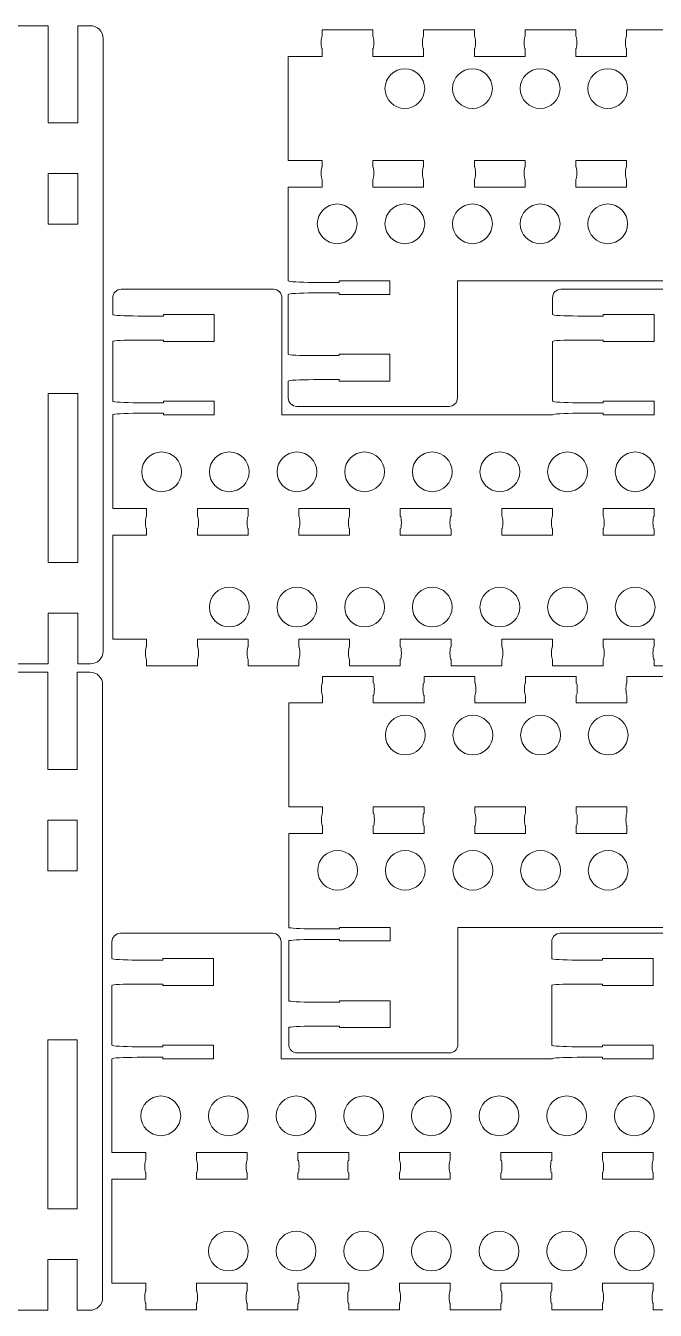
# Model space of a CAD drawing. Header units: inches. Extents: x 0.1 to 24.2, y 0.1 to 12.
# Drawn here: x 6.04 to 8.97, y 0.1 to 6.09 of the extents above; entities that cross this region are included whole.
import ezdxf

# ---------------------------------------------------------------- set-up
doc = ezdxf.new("R2010")
doc.units = ezdxf.units.IN
doc.header["$MEASUREMENT"] = 0
doc.layers.add('Visible', color=7, linetype='Continuous', lineweight=0)

msp = doc.modelspace()

# ---------------------------------------------------------------- linework, layer by layer
at = {"layer": 'Visible', "color": 1, "lineweight": 0, "true_color": 0xff0000}
for p, q in [((3.541, 6.086), (6.1409, 6.086)), ((6.1409, 5.633), (6.1409, 6.086)), ((6.2788, 5.633), (6.2788, 6.086)), ((6.2788, 6.086), (6.3379, 6.086)), ((7.4176, 6.037), (7.4176, 6.0666)), ((7.654, 6.0666), (7.4176, 6.0666)), ((7.654, 6.037), (7.654, 6.0666)), ((7.8903, 6.037), (7.8903, 6.0666)), ((8.1267, 6.0666), (7.8903, 6.0666)), ((8.1267, 6.037), (8.1267, 6.0666)), ((8.363, 6.037), (8.363, 6.0666)), ((8.5994, 6.0666), (8.363, 6.0666)), ((8.5994, 6.037), (8.5994, 6.0666)), ((8.8358, 6.037), (8.8358, 6.0666)), ((9.0721, 6.0666), (8.8358, 6.0666)), ((6.397, 3.1709), (6.397, 6.0269)), ((7.26, 5.9425), (7.26, 5.4579)), ((7.26, 5.9425), (7.4176, 5.9425)), ((7.4176, 5.9425), (7.4176, 5.9779)), ((7.654, 5.9425), (7.654, 5.9779)), ((7.654, 5.9425), (7.8903, 5.9425)), ((7.8903, 5.9425), (7.8903, 5.9779)), ((8.1267, 5.9425), (8.1267, 5.9779)), ((8.1267, 5.9425), (8.363, 5.9425)), ((8.363, 5.9425), (8.363, 5.9779)), ((8.5994, 5.9425), (8.5994, 5.9779)), ((8.5994, 5.9425), (8.8358, 5.9425)), ((8.8358, 5.9425), (8.8358, 5.9779)), ((6.1409, 5.633), (6.2788, 5.633)), ((7.26, 5.4579), (7.4176, 5.4579)), ((7.4176, 5.4284), (7.4176, 5.4579)), ((7.654, 5.4579), (7.8903, 5.4579)), ((7.654, 5.4284), (7.654, 5.4579)), ((7.8903, 5.4284), (7.8903, 5.4579)), ((8.1267, 5.4579), (8.363, 5.4579)), ((8.1267, 5.4284), (8.1267, 5.4579)), ((8.363, 5.4284), (8.363, 5.4579)), ((8.5994, 5.4579), (8.8358, 5.4579)), ((8.5994, 5.4284), (8.5994, 5.4579)), ((8.8358, 5.4284), (8.8358, 5.4579)), ((6.1409, 5.3966), (6.2788, 5.3966)), ((6.1409, 5.3966), (6.1409, 5.1603)), ((6.2788, 5.1603), (6.2788, 5.3966)), ((7.26, 5.3338), (7.26, 4.8966)), ((7.4176, 5.3338), (7.26, 5.3338)), ((7.4176, 5.3338), (7.4176, 5.3693)), ((7.654, 5.3338), (7.654, 5.3693)), ((7.8903, 5.3338), (7.654, 5.3338)), ((7.8903, 5.3338), (7.8903, 5.3693)), ((8.1267, 5.3338), (8.1267, 5.3693)), ((8.363, 5.3338), (8.1267, 5.3338)), ((8.363, 5.3338), (8.363, 5.3693)), ((8.5994, 5.3338), (8.5994, 5.3693)), ((8.8358, 5.3338), (8.5994, 5.3338)), ((8.8358, 5.3338), (8.8358, 5.3693)), ((6.1409, 5.1603), (6.2788, 5.1603)), ((7.1908, 4.8575), (6.4817, 4.8575)), ((7.3782, 4.8897), (7.4964, 4.8897)), ((7.4964, 4.8966), (7.7328, 4.8966)), ((7.4964, 4.8897), (7.4964, 4.8966)), ((7.7328, 4.8966), (7.7328, 4.8336)), ((8.0479, 4.8966), (9.3085, 4.8966)), ((8.0479, 4.8966), (8.0479, 4.351)), ((9.2392, 4.8575), (8.5301, 4.8575)), ((6.4423, 4.7394), (6.4423, 4.8182)), ((7.2302, 4.2726), (7.2302, 4.8182)), ((7.26, 4.8336), (7.26, 4.5547)), ((7.3782, 4.8405), (7.4964, 4.8405)), ((7.4964, 4.8405), (7.4964, 4.8336)), ((7.7328, 4.8336), (7.4964, 4.8336)), ((8.4907, 4.7394), (8.4907, 4.8182)), ((6.5605, 4.7329), (6.6787, 4.7329)), ((6.915, 4.7394), (6.6787, 4.7394)), ((6.6787, 4.7329), (6.6787, 4.7394)), ((6.915, 4.6145), (6.915, 4.7394)), ((8.6089, 4.7329), (8.7271, 4.7329)), ((8.9635, 4.7394), (8.7271, 4.7394)), ((8.7271, 4.7329), (8.7271, 4.7394)), ((8.9635, 4.6145), (8.9635, 4.7394)), ((6.4423, 4.3356), (6.4423, 4.6145)), ((6.5605, 4.621), (6.6787, 4.621)), ((6.6787, 4.621), (6.6787, 4.6145)), ((6.915, 4.6145), (6.6787, 4.6145)), ((8.4907, 4.3356), (8.4907, 4.6145)), ((8.6089, 4.621), (8.7271, 4.621)), ((8.7271, 4.621), (8.7271, 4.6145)), ((8.9635, 4.6145), (8.7271, 4.6145)), ((7.7328, 4.5547), (7.4964, 4.5547)), ((7.4964, 4.5482), (7.4964, 4.5547)), ((7.7328, 4.5547), (7.7328, 4.4298)), ((7.3782, 4.5482), (7.4964, 4.5482)), ((7.3782, 4.4363), (7.4964, 4.4363)), ((7.4964, 4.4363), (7.4964, 4.4298)), ((6.1409, 4.3724), (6.2788, 4.3724)), ((6.1409, 3.5845), (6.1409, 4.3724)), ((6.2788, 3.5845), (6.2788, 4.3724)), ((7.26, 4.4298), (7.26, 4.351)), ((7.7328, 4.4298), (7.4964, 4.4298)), ((6.5605, 4.3287), (6.6787, 4.3287)), ((6.915, 4.3356), (6.6787, 4.3356)), ((6.6787, 4.3287), (6.6787, 4.3356)), ((6.915, 4.2726), (6.915, 4.3356)), ((8.0085, 4.3116), (7.2994, 4.3116)), ((8.6089, 4.3287), (8.7271, 4.3287)), ((8.9635, 4.3356), (8.7271, 4.3356)), ((8.7271, 4.3287), (8.7271, 4.3356)), ((8.9635, 4.2726), (8.9635, 4.3356)), ((6.4423, 3.8353), (6.4423, 4.2726)), ((6.5605, 4.2795), (6.6787, 4.2795)), ((6.6787, 4.2795), (6.6787, 4.2726)), ((6.6787, 4.2726), (6.915, 4.2726)), ((7.2302, 4.2726), (8.4907, 4.2726)), ((8.6089, 4.2795), (8.7271, 4.2795)), ((8.7271, 4.2795), (8.7271, 4.2726)), ((8.7271, 4.2726), (8.9635, 4.2726)), ((6.5999, 3.8353), (6.4423, 3.8353)), ((6.5999, 3.8353), (6.5999, 3.7999)), ((6.8362, 3.8353), (6.8362, 3.7999)), ((7.0726, 3.8353), (6.8362, 3.8353)), ((7.0726, 3.8353), (7.0726, 3.7999)), ((7.309, 3.8353), (7.309, 3.7999)), ((7.5453, 3.8353), (7.309, 3.8353)), ((7.5453, 3.8353), (7.5453, 3.7999)), ((7.7817, 3.8353), (7.7817, 3.7999)), ((8.018, 3.8353), (7.7817, 3.8353)), ((8.018, 3.8353), (8.018, 3.7999)), ((8.2544, 3.8353), (8.2544, 3.7999)), ((8.4907, 3.8353), (8.2544, 3.8353)), ((8.4907, 3.8353), (8.4907, 3.7999)), ((8.7271, 3.8353), (8.7271, 3.7999)), ((8.9635, 3.8353), (8.7271, 3.8353)), ((8.9635, 3.8353), (8.9635, 3.7999)), ((6.5999, 3.7408), (6.5999, 3.7112)), ((6.8362, 3.7408), (6.8362, 3.7112)), ((7.0726, 3.7408), (7.0726, 3.7112)), ((7.309, 3.7408), (7.309, 3.7112)), ((7.5453, 3.7408), (7.5453, 3.7112)), ((7.7817, 3.7408), (7.7817, 3.7112)), ((8.018, 3.7408), (8.018, 3.7112)), ((8.2544, 3.7408), (8.2544, 3.7112)), ((8.4907, 3.7408), (8.4907, 3.7112)), ((8.7271, 3.7408), (8.7271, 3.7112)), ((8.9635, 3.7408), (8.9635, 3.7112)), ((6.4423, 3.2267), (6.4423, 3.7112)), ((6.4423, 3.7112), (6.5999, 3.7112)), ((6.8362, 3.7112), (7.0726, 3.7112)), ((7.309, 3.7112), (7.5453, 3.7112)), ((7.7817, 3.7112), (8.018, 3.7112)), ((8.2544, 3.7112), (8.4907, 3.7112)), ((8.7271, 3.7112), (8.9635, 3.7112)), ((6.1409, 3.5845), (6.2788, 3.5845)), ((6.1409, 3.3482), (6.2788, 3.3482)), ((6.1409, 3.3482), (6.1409, 3.1118)), ((6.2788, 3.1118), (6.2788, 3.3482)), ((6.4423, 3.2267), (6.5999, 3.2267)), ((6.5999, 3.2267), (6.5999, 3.1912)), ((6.8362, 3.2267), (7.0726, 3.2267)), ((6.8362, 3.2267), (6.8362, 3.1912)), ((7.0726, 3.2267), (7.0726, 3.1912)), ((7.309, 3.2267), (7.5453, 3.2267)), ((7.309, 3.2267), (7.309, 3.1912)), ((7.5453, 3.2267), (7.5453, 3.1912)), ((7.7817, 3.2267), (8.018, 3.2267)), ((7.7817, 3.2267), (7.7817, 3.1912)), ((8.018, 3.2267), (8.018, 3.1912)), ((8.2544, 3.2267), (8.4907, 3.2267)), ((8.2544, 3.2267), (8.2544, 3.1912)), ((8.4907, 3.2267), (8.4907, 3.1912)), ((8.7271, 3.2267), (8.9635, 3.2267)), ((8.7271, 3.2267), (8.7271, 3.1912)), ((8.9635, 3.2267), (8.9635, 3.1912)), ((6.5999, 3.1321), (6.5999, 3.1026)), ((6.8362, 3.1321), (6.8362, 3.1026)), ((7.0726, 3.1321), (7.0726, 3.1026)), ((7.309, 3.1321), (7.309, 3.1026)), ((7.5453, 3.1321), (7.5453, 3.1026)), ((7.7817, 3.1321), (7.7817, 3.1026)), ((8.018, 3.1321), (8.018, 3.1026)), ((8.2544, 3.1321), (8.2544, 3.1026)), ((8.4907, 3.1321), (8.4907, 3.1026)), ((8.7271, 3.1321), (8.7271, 3.1026)), ((8.9635, 3.1321), (8.9635, 3.1026)), ((3.5391, 3.0731), (6.1391, 3.0731)), ((3.541, 3.1118), (6.1409, 3.1118)), ((6.1391, 2.62), (6.1391, 3.0731)), ((6.2769, 2.62), (6.2769, 3.0731)), ((6.2769, 3.0731), (6.336, 3.0731)), ((6.2788, 3.1118), (6.3379, 3.1118)), ((6.8362, 3.1026), (6.5999, 3.1026)), ((7.309, 3.1026), (7.0726, 3.1026)), ((7.4195, 3.0239), (7.4195, 3.0534)), ((7.6559, 3.0534), (7.4195, 3.0534)), ((7.7817, 3.1026), (7.5453, 3.1026)), ((7.6559, 3.0239), (7.6559, 3.0534)), ((7.8923, 3.0239), (7.8923, 3.0534)), ((8.1286, 3.0534), (7.8923, 3.0534)), ((8.2544, 3.1026), (8.018, 3.1026)), ((8.1286, 3.0239), (8.1286, 3.0534)), ((8.365, 3.0239), (8.365, 3.0534)), ((8.6013, 3.0534), (8.365, 3.0534)), ((8.7271, 3.1026), (8.4907, 3.1026)), ((8.6013, 3.0239), (8.6013, 3.0534)), ((8.8377, 3.0239), (8.8377, 3.0534)), ((9.074, 3.0534), (8.8377, 3.0534)), ((9.1998, 3.1026), (8.9635, 3.1026)), ((6.3951, 0.158), (6.3951, 3.014)), ((7.4195, 2.9294), (7.4195, 2.9648)), ((7.6559, 2.9294), (7.6559, 2.9648)), ((7.8923, 2.9294), (7.8923, 2.9648)), ((8.1286, 2.9294), (8.1286, 2.9648)), ((8.365, 2.9294), (8.365, 2.9648)), ((8.6013, 2.9294), (8.6013, 2.9648)), ((8.8377, 2.9294), (8.8377, 2.9648)), ((7.262, 2.9294), (7.262, 2.4448)), ((7.262, 2.9294), (7.4195, 2.9294)), ((7.6559, 2.9294), (7.8923, 2.9294)), ((8.1286, 2.9294), (8.365, 2.9294)), ((8.6013, 2.9294), (8.8377, 2.9294)), ((6.1391, 2.62), (6.2769, 2.62)), ((7.262, 2.4448), (7.4195, 2.4448)), ((7.4195, 2.4153), (7.4195, 2.4448)), ((7.6559, 2.4448), (7.8923, 2.4448)), ((7.6559, 2.4153), (7.6559, 2.4448)), ((7.8923, 2.4153), (7.8923, 2.4448)), ((8.1286, 2.4448), (8.365, 2.4448)), ((8.1286, 2.4153), (8.1286, 2.4448)), ((8.365, 2.4153), (8.365, 2.4448)), ((8.6013, 2.4448), (8.8377, 2.4448)), ((8.6013, 2.4153), (8.6013, 2.4448)), ((8.8377, 2.4153), (8.8377, 2.4448)), ((6.1391, 2.3837), (6.2769, 2.3837)), ((6.1391, 2.3837), (6.1391, 2.1473)), ((6.2769, 2.1473), (6.2769, 2.3837)), ((7.4195, 2.3207), (7.4195, 2.3562)), ((7.6559, 2.3207), (7.6559, 2.3562)), ((7.8923, 2.3207), (7.8923, 2.3562)), ((8.1286, 2.3207), (8.1286, 2.3562)), ((8.365, 2.3207), (8.365, 2.3562)), ((8.6013, 2.3207), (8.6013, 2.3562)), ((8.8377, 2.3207), (8.8377, 2.3562)), ((7.262, 2.3207), (7.262, 1.8835)), ((7.4195, 2.3207), (7.262, 2.3207)), ((7.8923, 2.3207), (7.6559, 2.3207)), ((8.365, 2.3207), (8.1286, 2.3207)), ((8.8377, 2.3207), (8.6013, 2.3207)), ((6.1391, 2.1473), (6.2769, 2.1473)), ((7.1868, 1.856), (6.4778, 1.856)), ((7.3801, 1.8766), (7.4983, 1.8766)), ((7.4983, 1.8835), (7.7347, 1.8835)), ((7.4983, 1.8766), (7.4983, 1.8835)), ((7.7347, 1.8835), (7.7347, 1.8204)), ((8.0498, 1.8835), (9.3104, 1.8835)), ((8.0498, 1.8835), (8.0498, 1.3379)), ((9.2353, 1.856), (8.5262, 1.856)), ((6.4384, 1.7379), (6.4384, 1.8166)), ((7.2262, 1.2711), (7.2262, 1.8166)), ((7.262, 1.8204), (7.262, 1.5415)), ((7.3801, 1.8273), (7.4983, 1.8273)), ((7.4983, 1.8273), (7.4983, 1.8204)), ((7.7347, 1.8204), (7.4983, 1.8204)), ((8.4868, 1.7379), (8.4868, 1.8166)), ((6.9111, 1.7379), (6.6747, 1.7379)), ((6.6747, 1.7314), (6.6747, 1.7379)), ((6.9111, 1.613), (6.9111, 1.7379)), ((8.9595, 1.7379), (8.7232, 1.7379)), ((8.7232, 1.7314), (8.7232, 1.7379)), ((8.9595, 1.613), (8.9595, 1.7379)), ((6.5566, 1.7314), (6.6747, 1.7314)), ((8.605, 1.7314), (8.7232, 1.7314)), ((6.5566, 1.6195), (6.6747, 1.6195)), ((6.6747, 1.6195), (6.6747, 1.613)), ((8.605, 1.6195), (8.7232, 1.6195)), ((8.7232, 1.6195), (8.7232, 1.613)), ((6.4384, 1.3341), (6.4384, 1.613)), ((6.9111, 1.613), (6.6747, 1.613)), ((8.4868, 1.3341), (8.4868, 1.613)), ((8.9595, 1.613), (8.7232, 1.613)), ((7.3801, 1.535), (7.4983, 1.535)), ((7.7347, 1.5415), (7.4983, 1.5415)), ((7.4983, 1.535), (7.4983, 1.5415)), ((7.7347, 1.5415), (7.7347, 1.4167)), ((7.262, 1.4167), (7.262, 1.3379)), ((7.3801, 1.4232), (7.4983, 1.4232)), ((7.4983, 1.4232), (7.4983, 1.4167)), ((7.7347, 1.4167), (7.4983, 1.4167)), ((6.1391, 1.3595), (6.2769, 1.3595)), ((6.1391, 0.5716), (6.1391, 1.3595)), ((6.2769, 0.5716), (6.2769, 1.3595)), ((6.5566, 1.3272), (6.6747, 1.3272)), ((6.9111, 1.3341), (6.6747, 1.3341)), ((6.6747, 1.3272), (6.6747, 1.3341)), ((6.9111, 1.2711), (6.9111, 1.3341)), ((8.605, 1.3272), (8.7232, 1.3272)), ((8.9595, 1.3341), (8.7232, 1.3341)), ((8.7232, 1.3272), (8.7232, 1.3341)), ((8.9595, 1.2711), (8.9595, 1.3341)), ((6.4384, 0.8338), (6.4384, 1.2711)), ((6.5566, 1.278), (6.6747, 1.278)), ((6.6747, 1.278), (6.6747, 1.2711)), ((6.6747, 1.2711), (6.9111, 1.2711)), ((7.2262, 1.2711), (8.4868, 1.2711)), ((8.0104, 1.2985), (7.3014, 1.2985)), ((8.605, 1.278), (8.7232, 1.278)), ((8.7232, 1.278), (8.7232, 1.2711)), ((8.7232, 1.2711), (8.9595, 1.2711)), ((6.5959, 0.8338), (6.4384, 0.8338)), ((6.5959, 0.8338), (6.5959, 0.7983)), ((6.8323, 0.8338), (6.8323, 0.7983)), ((7.0687, 0.8338), (6.8323, 0.8338)), ((7.0687, 0.8338), (7.0687, 0.7983)), ((7.305, 0.8338), (7.305, 0.7983)), ((7.5414, 0.8338), (7.305, 0.8338)), ((7.5414, 0.8338), (7.5414, 0.7983)), ((7.7777, 0.8338), (7.7777, 0.7983)), ((8.0141, 0.8338), (7.7777, 0.8338)), ((8.0141, 0.8338), (8.0141, 0.7983)), ((8.2504, 0.8338), (8.2504, 0.7983)), ((8.4868, 0.8338), (8.2504, 0.8338)), ((8.4868, 0.8338), (8.4868, 0.7983)), ((8.7232, 0.8338), (8.7232, 0.7983)), ((8.9595, 0.8338), (8.7232, 0.8338)), ((8.9595, 0.8338), (8.9595, 0.7983)), ((6.5959, 0.7393), (6.5959, 0.7097)), ((6.8323, 0.7393), (6.8323, 0.7097)), ((7.0687, 0.7393), (7.0687, 0.7097)), ((7.305, 0.7393), (7.305, 0.7097)), ((7.5414, 0.7393), (7.5414, 0.7097)), ((7.7777, 0.7393), (7.7777, 0.7097)), ((8.0141, 0.7393), (8.0141, 0.7097)), ((8.2504, 0.7393), (8.2504, 0.7097)), ((8.4868, 0.7393), (8.4868, 0.7097)), ((8.7232, 0.7393), (8.7232, 0.7097)), ((8.9595, 0.7393), (8.9595, 0.7097)), ((6.4384, 0.2252), (6.4384, 0.7097)), ((6.4384, 0.7097), (6.5959, 0.7097)), ((6.8323, 0.7097), (7.0687, 0.7097)), ((7.305, 0.7097), (7.5414, 0.7097)), ((7.7777, 0.7097), (8.0141, 0.7097)), ((8.2504, 0.7097), (8.4868, 0.7097)), ((8.7232, 0.7097), (8.9595, 0.7097)), ((6.1391, 0.5716), (6.2769, 0.5716)), ((6.1391, 0.3352), (6.2769, 0.3352)), ((6.1391, 0.3352), (6.1391, 0.0989)), ((6.2769, 0.0989), (6.2769, 0.3352)), ((6.4384, 0.2252), (6.5959, 0.2252)), ((6.5959, 0.2252), (6.5959, 0.1897)), ((6.8323, 0.2252), (7.0687, 0.2252)), ((6.8323, 0.2252), (6.8323, 0.1897)), ((7.0687, 0.2252), (7.0687, 0.1897)), ((7.305, 0.2252), (7.5414, 0.2252)), ((7.305, 0.2252), (7.305, 0.1897)), ((7.5414, 0.2252), (7.5414, 0.1897)), ((7.7777, 0.2252), (8.0141, 0.2252)), ((7.7777, 0.2252), (7.7777, 0.1897)), ((8.0141, 0.2252), (8.0141, 0.1897)), ((8.2504, 0.2252), (8.4868, 0.2252)), ((8.2504, 0.2252), (8.2504, 0.1897)), ((8.4868, 0.2252), (8.4868, 0.1897)), ((8.7232, 0.2252), (8.9595, 0.2252)), ((8.7232, 0.2252), (8.7232, 0.1897)), ((8.9595, 0.2252), (8.9595, 0.1897)), ((6.5959, 0.1306), (6.5959, 0.1011)), ((6.8323, 0.1306), (6.8323, 0.1011)), ((7.0687, 0.1306), (7.0687, 0.1011)), ((7.305, 0.1306), (7.305, 0.1011)), ((7.5414, 0.1306), (7.5414, 0.1011)), ((7.7777, 0.1306), (7.7777, 0.1011)), ((8.0141, 0.1306), (8.0141, 0.1011)), ((8.2504, 0.1306), (8.2504, 0.1011)), ((8.4868, 0.1306), (8.4868, 0.1011)), ((8.7232, 0.1306), (8.7232, 0.1011)), ((8.9595, 0.1306), (8.9595, 0.1011)), ((3.5391, 0.0989), (6.1391, 0.0989)), ((6.2769, 0.0989), (6.336, 0.0989)), ((6.8323, 0.1011), (6.5959, 0.1011)), ((7.305, 0.1011), (7.0687, 0.1011)), ((7.7777, 0.1011), (7.5414, 0.1011)), ((8.2504, 0.1011), (8.0141, 0.1011)), ((8.7232, 0.1011), (8.4868, 0.1011)), ((9.1959, 0.1011), (8.9595, 0.1011))]:
    msp.add_line(p, q, dxfattribs=at)
for centre in [(7.8027, 5.7928), (8.1178, 5.7928), (8.433, 5.7928), (8.7481, 5.7928), (7.4875, 5.1625), (7.8027, 5.1625), (8.1178, 5.1625), (8.433, 5.1625), (8.7481, 5.1625), (6.6698, 4.0067), (6.985, 4.0067), (7.3001, 4.0067), (7.6152, 4.0067), (7.9304, 4.0067), (8.2455, 4.0067), (8.5607, 4.0067), (8.8758, 4.0067), (6.985, 3.3764), (7.3001, 3.3764), (7.6152, 3.3764), (7.9304, 3.3764), (8.2455, 3.3764), (8.5607, 3.3764), (8.8758, 3.3764), (7.8046, 2.7797), (8.1197, 2.7797), (8.4349, 2.7797), (8.75, 2.7797), (7.4895, 2.1494), (7.8046, 2.1494), (8.1197, 2.1494), (8.4349, 2.1494), (8.75, 2.1494), (6.6659, 1.0052), (6.981, 1.0052), (7.2962, 1.0052), (7.6113, 1.0052), (7.9264, 1.0052), (8.2416, 1.0052), (8.5567, 1.0052), (8.8719, 1.0052), (6.981, 0.3749), (7.2962, 0.3749), (7.6113, 0.3749), (7.9264, 0.3749), (8.2416, 0.3749), (8.5567, 0.3749), (8.8719, 0.3749)]:
    msp.add_circle(centre, 0.0926, dxfattribs=at)
for points in [[(6.397, 6.0269), (6.397, 6.0595), (6.3705, 6.086), (6.3379, 6.086)], [(6.4817, 4.8575), (6.46, 4.8575), (6.4423, 4.8399), (6.4423, 4.8182)], [(7.2302, 4.8182), (7.2302, 4.8399), (7.2125, 4.8575), (7.1908, 4.8575)], [(7.3782, 4.8897), (7.313, 4.8897), (7.26, 4.8928), (7.26, 4.8966)], [(8.5301, 4.8575), (8.5084, 4.8575), (8.4907, 4.8399), (8.4907, 4.8182)], [(7.26, 4.8336), (7.26, 4.8374), (7.313, 4.8405), (7.3782, 4.8405)], [(6.4423, 4.7394), (6.4423, 4.7358), (6.4952, 4.7329), (6.5605, 4.7329)], [(8.4907, 4.7394), (8.4907, 4.7358), (8.5437, 4.7329), (8.6089, 4.7329)], [(6.5605, 4.621), (6.4952, 4.621), (6.4423, 4.6181), (6.4423, 4.6145)], [(8.6089, 4.621), (8.5437, 4.621), (8.4907, 4.6181), (8.4907, 4.6145)], [(7.3782, 4.5482), (7.313, 4.5482), (7.26, 4.5511), (7.26, 4.5547)], [(7.26, 4.4298), (7.26, 4.4334), (7.313, 4.4363), (7.3782, 4.4363)], [(6.4423, 4.3356), (6.4423, 4.3318), (6.4952, 4.3287), (6.5605, 4.3287)], [(7.26, 4.351), (7.26, 4.3292), (7.2777, 4.3116), (7.2994, 4.3116)], [(8.0085, 4.3116), (8.0303, 4.3116), (8.0479, 4.3292), (8.0479, 4.351)], [(8.4907, 4.3356), (8.4907, 4.3318), (8.5437, 4.3287), (8.6089, 4.3287)], [(6.5605, 4.2795), (6.4952, 4.2795), (6.4423, 4.2764), (6.4423, 4.2726)], [(8.6089, 4.2795), (8.5437, 4.2795), (8.4907, 4.2764), (8.4907, 4.2726)], [(6.3379, 3.1118), (6.3705, 3.1118), (6.397, 3.1383), (6.397, 3.1709)], [(6.3951, 3.014), (6.3951, 3.0466), (6.3687, 3.0731), (6.336, 3.0731)], [(6.4778, 1.856), (6.456, 1.856), (6.4384, 1.8384), (6.4384, 1.8166)], [(7.2262, 1.8166), (7.2262, 1.8384), (7.2086, 1.856), (7.1868, 1.856)], [(7.3801, 1.8766), (7.3149, 1.8766), (7.262, 1.8797), (7.262, 1.8835)], [(8.5262, 1.856), (8.5044, 1.856), (8.4868, 1.8384), (8.4868, 1.8166)], [(7.262, 1.8204), (7.262, 1.8243), (7.3149, 1.8273), (7.3801, 1.8273)], [(6.4384, 1.7379), (6.4384, 1.7343), (6.4913, 1.7314), (6.5566, 1.7314)], [(8.4868, 1.7379), (8.4868, 1.7343), (8.5397, 1.7314), (8.605, 1.7314)], [(6.5566, 1.6195), (6.4913, 1.6195), (6.4384, 1.6166), (6.4384, 1.613)], [(8.605, 1.6195), (8.5397, 1.6195), (8.4868, 1.6166), (8.4868, 1.613)], [(7.3801, 1.535), (7.3149, 1.535), (7.262, 1.538), (7.262, 1.5415)], [(7.262, 1.4167), (7.262, 1.4203), (7.3149, 1.4232), (7.3801, 1.4232)], [(6.4384, 1.3341), (6.4384, 1.3303), (6.4913, 1.3272), (6.5566, 1.3272)], [(7.262, 1.3379), (7.262, 1.3161), (7.2796, 1.2985), (7.3014, 1.2985)], [(8.0104, 1.2985), (8.0322, 1.2985), (8.0498, 1.3161), (8.0498, 1.3379)], [(8.4868, 1.3341), (8.4868, 1.3303), (8.5397, 1.3272), (8.605, 1.3272)], [(6.5566, 1.278), (6.4913, 1.278), (6.4384, 1.2749), (6.4384, 1.2711)], [(8.605, 1.278), (8.5397, 1.278), (8.4868, 1.2749), (8.4868, 1.2711)], [(6.336, 0.0989), (6.3687, 0.0989), (6.3951, 0.1253), (6.3951, 0.158)]]:
    msp.add_open_spline(points, degree=3, dxfattribs=at)
for points in [[(7.4176, 5.9779), (7.4149, 5.9779), (7.4127, 5.9911), (7.4127, 6.0075), (7.4127, 6.0238), (7.4149, 6.037), (7.4176, 6.037)], [(7.654, 6.037), (7.6567, 6.037), (7.6589, 6.0238), (7.6589, 6.0075), (7.6589, 5.9911), (7.6567, 5.9779), (7.654, 5.9779)], [(7.8903, 5.9779), (7.8876, 5.9779), (7.8854, 5.9911), (7.8854, 6.0075), (7.8854, 6.0238), (7.8876, 6.037), (7.8903, 6.037)], [(8.1267, 6.037), (8.1294, 6.037), (8.1316, 6.0238), (8.1316, 6.0075), (8.1316, 5.9911), (8.1294, 5.9779), (8.1267, 5.9779)], [(8.363, 5.9779), (8.3603, 5.9779), (8.3581, 5.9911), (8.3581, 6.0075), (8.3581, 6.0238), (8.3603, 6.037), (8.363, 6.037)], [(8.5994, 6.037), (8.6021, 6.037), (8.6043, 6.0238), (8.6043, 6.0075), (8.6043, 5.9911), (8.6021, 5.9779), (8.5994, 5.9779)], [(8.8358, 5.9779), (8.833, 5.9779), (8.8308, 5.9911), (8.8308, 6.0075), (8.8308, 6.0238), (8.833, 6.037), (8.8358, 6.037)], [(7.4176, 5.3693), (7.4149, 5.3693), (7.4127, 5.3825), (7.4127, 5.3988), (7.4127, 5.4152), (7.4149, 5.4284), (7.4176, 5.4284)], [(7.654, 5.4284), (7.6567, 5.4284), (7.6589, 5.4152), (7.6589, 5.3988), (7.6589, 5.3825), (7.6567, 5.3693), (7.654, 5.3693)], [(7.8903, 5.3693), (7.8876, 5.3693), (7.8854, 5.3825), (7.8854, 5.3988), (7.8854, 5.4152), (7.8876, 5.4284), (7.8903, 5.4284)], [(8.1267, 5.4284), (8.1294, 5.4284), (8.1316, 5.4152), (8.1316, 5.3988), (8.1316, 5.3825), (8.1294, 5.3693), (8.1267, 5.3693)], [(8.363, 5.3693), (8.3603, 5.3693), (8.3581, 5.3825), (8.3581, 5.3988), (8.3581, 5.4152), (8.3603, 5.4284), (8.363, 5.4284)], [(8.5994, 5.4284), (8.6021, 5.4284), (8.6043, 5.4152), (8.6043, 5.3988), (8.6043, 5.3825), (8.6021, 5.3693), (8.5994, 5.3693)], [(8.8358, 5.3693), (8.833, 5.3693), (8.8308, 5.3825), (8.8308, 5.3988), (8.8308, 5.4152), (8.833, 5.4284), (8.8358, 5.4284)], [(6.5999, 3.7999), (6.5972, 3.7999), (6.595, 3.7866), (6.595, 3.7703), (6.595, 3.754), (6.5972, 3.7408), (6.5999, 3.7408)], [(6.8362, 3.7408), (6.839, 3.7408), (6.8412, 3.754), (6.8412, 3.7703), (6.8412, 3.7866), (6.839, 3.7999), (6.8362, 3.7999)], [(7.0726, 3.7999), (7.0699, 3.7999), (7.0677, 3.7866), (7.0677, 3.7703), (7.0677, 3.754), (7.0699, 3.7408), (7.0726, 3.7408)], [(7.309, 3.7408), (7.3117, 3.7408), (7.3139, 3.754), (7.3139, 3.7703), (7.3139, 3.7866), (7.3117, 3.7999), (7.309, 3.7999)], [(7.5453, 3.7999), (7.5426, 3.7999), (7.5404, 3.7866), (7.5404, 3.7703), (7.5404, 3.754), (7.5426, 3.7408), (7.5453, 3.7408)], [(7.7817, 3.7408), (7.7844, 3.7408), (7.7866, 3.754), (7.7866, 3.7703), (7.7866, 3.7866), (7.7844, 3.7999), (7.7817, 3.7999)], [(8.018, 3.7999), (8.0153, 3.7999), (8.0131, 3.7866), (8.0131, 3.7703), (8.0131, 3.754), (8.0153, 3.7408), (8.018, 3.7408)], [(8.2544, 3.7408), (8.2571, 3.7408), (8.2593, 3.754), (8.2593, 3.7703), (8.2593, 3.7866), (8.2571, 3.7999), (8.2544, 3.7999)], [(8.4907, 3.7999), (8.488, 3.7999), (8.4858, 3.7866), (8.4858, 3.7703), (8.4858, 3.754), (8.488, 3.7408), (8.4907, 3.7408)], [(8.7271, 3.7408), (8.7298, 3.7408), (8.732, 3.754), (8.732, 3.7703), (8.732, 3.7866), (8.7298, 3.7999), (8.7271, 3.7999)], [(8.9635, 3.7999), (8.9607, 3.7999), (8.9585, 3.7866), (8.9585, 3.7703), (8.9585, 3.754), (8.9607, 3.7408), (8.9635, 3.7408)], [(6.5999, 3.1912), (6.5972, 3.1912), (6.595, 3.178), (6.595, 3.1617), (6.595, 3.1454), (6.5972, 3.1321), (6.5999, 3.1321)], [(6.8362, 3.1321), (6.839, 3.1321), (6.8412, 3.1454), (6.8412, 3.1617), (6.8412, 3.178), (6.839, 3.1912), (6.8362, 3.1912)], [(7.0726, 3.1912), (7.0699, 3.1912), (7.0677, 3.178), (7.0677, 3.1617), (7.0677, 3.1454), (7.0699, 3.1321), (7.0726, 3.1321)], [(7.309, 3.1321), (7.3117, 3.1321), (7.3139, 3.1454), (7.3139, 3.1617), (7.3139, 3.178), (7.3117, 3.1912), (7.309, 3.1912)], [(7.5453, 3.1912), (7.5426, 3.1912), (7.5404, 3.178), (7.5404, 3.1617), (7.5404, 3.1454), (7.5426, 3.1321), (7.5453, 3.1321)], [(7.7817, 3.1321), (7.7844, 3.1321), (7.7866, 3.1454), (7.7866, 3.1617), (7.7866, 3.178), (7.7844, 3.1912), (7.7817, 3.1912)], [(8.018, 3.1912), (8.0153, 3.1912), (8.0131, 3.178), (8.0131, 3.1617), (8.0131, 3.1454), (8.0153, 3.1321), (8.018, 3.1321)], [(8.2544, 3.1321), (8.2571, 3.1321), (8.2593, 3.1454), (8.2593, 3.1617), (8.2593, 3.178), (8.2571, 3.1912), (8.2544, 3.1912)], [(8.4907, 3.1912), (8.488, 3.1912), (8.4858, 3.178), (8.4858, 3.1617), (8.4858, 3.1454), (8.488, 3.1321), (8.4907, 3.1321)], [(8.7271, 3.1321), (8.7298, 3.1321), (8.732, 3.1454), (8.732, 3.1617), (8.732, 3.178), (8.7298, 3.1912), (8.7271, 3.1912)], [(8.9635, 3.1912), (8.9607, 3.1912), (8.9585, 3.178), (8.9585, 3.1617), (8.9585, 3.1454), (8.9607, 3.1321), (8.9635, 3.1321)], [(7.4195, 2.9648), (7.4168, 2.9648), (7.4146, 2.978), (7.4146, 2.9944), (7.4146, 3.0107), (7.4168, 3.0239), (7.4195, 3.0239)], [(7.6559, 3.0239), (7.6586, 3.0239), (7.6608, 3.0107), (7.6608, 2.9944), (7.6608, 2.978), (7.6586, 2.9648), (7.6559, 2.9648)], [(7.8923, 2.9648), (7.8895, 2.9648), (7.8873, 2.978), (7.8873, 2.9944), (7.8873, 3.0107), (7.8895, 3.0239), (7.8923, 3.0239)], [(8.1286, 3.0239), (8.1313, 3.0239), (8.1335, 3.0107), (8.1335, 2.9944), (8.1335, 2.978), (8.1313, 2.9648), (8.1286, 2.9648)], [(8.365, 2.9648), (8.3622, 2.9648), (8.36, 2.978), (8.36, 2.9944), (8.36, 3.0107), (8.3622, 3.0239), (8.365, 3.0239)], [(8.6013, 3.0239), (8.604, 3.0239), (8.6063, 3.0107), (8.6063, 2.9944), (8.6063, 2.978), (8.604, 2.9648), (8.6013, 2.9648)], [(8.8377, 2.9648), (8.835, 2.9648), (8.8328, 2.978), (8.8328, 2.9944), (8.8328, 3.0107), (8.835, 3.0239), (8.8377, 3.0239)], [(7.4195, 2.3562), (7.4168, 2.3562), (7.4146, 2.3694), (7.4146, 2.3857), (7.4146, 2.4021), (7.4168, 2.4153), (7.4195, 2.4153)], [(7.6559, 2.4153), (7.6586, 2.4153), (7.6608, 2.4021), (7.6608, 2.3857), (7.6608, 2.3694), (7.6586, 2.3562), (7.6559, 2.3562)], [(7.8923, 2.3562), (7.8895, 2.3562), (7.8873, 2.3694), (7.8873, 2.3857), (7.8873, 2.4021), (7.8895, 2.4153), (7.8923, 2.4153)], [(8.1286, 2.4153), (8.1313, 2.4153), (8.1335, 2.4021), (8.1335, 2.3857), (8.1335, 2.3694), (8.1313, 2.3562), (8.1286, 2.3562)], [(8.365, 2.3562), (8.3622, 2.3562), (8.36, 2.3694), (8.36, 2.3857), (8.36, 2.4021), (8.3622, 2.4153), (8.365, 2.4153)], [(8.6013, 2.4153), (8.604, 2.4153), (8.6063, 2.4021), (8.6063, 2.3857), (8.6063, 2.3694), (8.604, 2.3562), (8.6013, 2.3562)], [(8.8377, 2.3562), (8.835, 2.3562), (8.8328, 2.3694), (8.8328, 2.3857), (8.8328, 2.4021), (8.835, 2.4153), (8.8377, 2.4153)], [(6.5959, 0.7983), (6.5932, 0.7983), (6.591, 0.7851), (6.591, 0.7688), (6.591, 0.7525), (6.5932, 0.7393), (6.5959, 0.7393)], [(6.8323, 0.7393), (6.835, 0.7393), (6.8372, 0.7525), (6.8372, 0.7688), (6.8372, 0.7851), (6.835, 0.7983), (6.8323, 0.7983)], [(7.0687, 0.7983), (7.0659, 0.7983), (7.0637, 0.7851), (7.0637, 0.7688), (7.0637, 0.7525), (7.0659, 0.7393), (7.0687, 0.7393)], [(7.305, 0.7393), (7.3077, 0.7393), (7.3099, 0.7525), (7.3099, 0.7688), (7.3099, 0.7851), (7.3077, 0.7983), (7.305, 0.7983)], [(7.5414, 0.7983), (7.5387, 0.7983), (7.5365, 0.7851), (7.5365, 0.7688), (7.5365, 0.7525), (7.5387, 0.7393), (7.5414, 0.7393)], [(7.7777, 0.7393), (7.7805, 0.7393), (7.7827, 0.7525), (7.7827, 0.7688), (7.7827, 0.7851), (7.7805, 0.7983), (7.7777, 0.7983)], [(8.0141, 0.7983), (8.0114, 0.7983), (8.0092, 0.7851), (8.0092, 0.7688), (8.0092, 0.7525), (8.0114, 0.7393), (8.0141, 0.7393)], [(8.2504, 0.7393), (8.2532, 0.7393), (8.2554, 0.7525), (8.2554, 0.7688), (8.2554, 0.7851), (8.2532, 0.7983), (8.2504, 0.7983)], [(8.4868, 0.7983), (8.4841, 0.7983), (8.4819, 0.7851), (8.4819, 0.7688), (8.4819, 0.7525), (8.4841, 0.7393), (8.4868, 0.7393)], [(8.7232, 0.7393), (8.7259, 0.7393), (8.7281, 0.7525), (8.7281, 0.7688), (8.7281, 0.7851), (8.7259, 0.7983), (8.7232, 0.7983)], [(8.9595, 0.7983), (8.9568, 0.7983), (8.9546, 0.7851), (8.9546, 0.7688), (8.9546, 0.7525), (8.9568, 0.7393), (8.9595, 0.7393)], [(6.5959, 0.1897), (6.5932, 0.1897), (6.591, 0.1765), (6.591, 0.1602), (6.591, 0.1439), (6.5932, 0.1306), (6.5959, 0.1306)], [(6.8323, 0.1306), (6.835, 0.1306), (6.8372, 0.1439), (6.8372, 0.1602), (6.8372, 0.1765), (6.835, 0.1897), (6.8323, 0.1897)], [(7.0687, 0.1897), (7.0659, 0.1897), (7.0637, 0.1765), (7.0637, 0.1602), (7.0637, 0.1439), (7.0659, 0.1306), (7.0687, 0.1306)], [(7.305, 0.1306), (7.3077, 0.1306), (7.3099, 0.1439), (7.3099, 0.1602), (7.3099, 0.1765), (7.3077, 0.1897), (7.305, 0.1897)], [(7.5414, 0.1897), (7.5387, 0.1897), (7.5365, 0.1765), (7.5365, 0.1602), (7.5365, 0.1439), (7.5387, 0.1306), (7.5414, 0.1306)], [(7.7777, 0.1306), (7.7805, 0.1306), (7.7827, 0.1439), (7.7827, 0.1602), (7.7827, 0.1765), (7.7805, 0.1897), (7.7777, 0.1897)], [(8.0141, 0.1897), (8.0114, 0.1897), (8.0092, 0.1765), (8.0092, 0.1602), (8.0092, 0.1439), (8.0114, 0.1306), (8.0141, 0.1306)], [(8.2504, 0.1306), (8.2532, 0.1306), (8.2554, 0.1439), (8.2554, 0.1602), (8.2554, 0.1765), (8.2532, 0.1897), (8.2504, 0.1897)], [(8.4868, 0.1897), (8.4841, 0.1897), (8.4819, 0.1765), (8.4819, 0.1602), (8.4819, 0.1439), (8.4841, 0.1306), (8.4868, 0.1306)], [(8.7232, 0.1306), (8.7259, 0.1306), (8.7281, 0.1439), (8.7281, 0.1602), (8.7281, 0.1765), (8.7259, 0.1897), (8.7232, 0.1897)], [(8.9595, 0.1897), (8.9568, 0.1897), (8.9546, 0.1765), (8.9546, 0.1602), (8.9546, 0.1439), (8.9568, 0.1306), (8.9595, 0.1306)]]:
    msp.add_open_spline(points, degree=3, knots=[0, 0, 0, 0, 1, 1, 1, 2, 2, 2, 2], dxfattribs=at)

doc.saveas('drawing.dxf')
